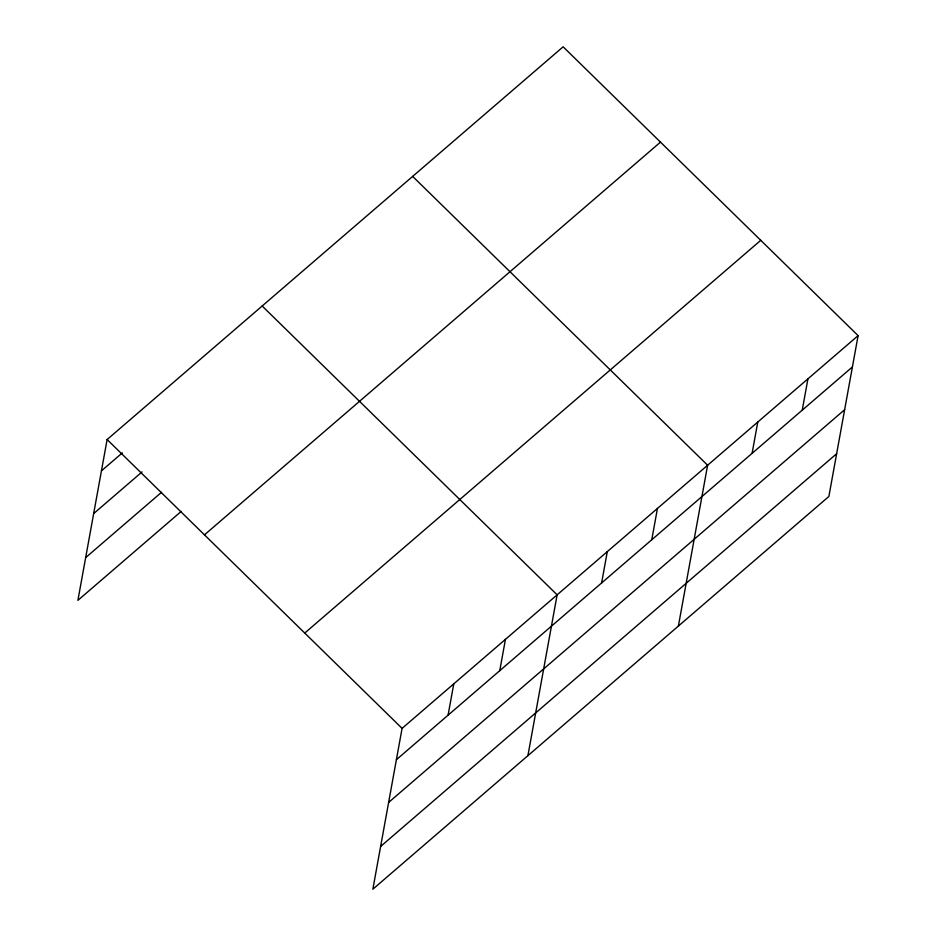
<?xml version="1.0" encoding="UTF-8"?>
<svg xmlns="http://www.w3.org/2000/svg" width="936" height="936" viewBox="0 0 936 936"><rect width="100%" height="100%" fill="white"/><g stroke="black" fill="none" stroke-linecap="round" stroke-linejoin="round"><path stroke-width="1.4" d="M858.101 335.638L402.082 728.372L372.856 889.2L828.875 496.466L858.101 335.638L563.144 46.8L107.125 439.534L77.899 600.362L181.268 511.349M448.075 715.174L453.773 683.865M499.754 670.667L505.452 639.346M527.904 755.668L557.131 594.84L262.174 306.002M601.602 582.964L607.288 551.643M651.76 539.756L657.458 508.435M678.389 626.067L707.616 465.239L412.659 176.401M752.088 453.352L757.774 422.042M802.246 410.155L807.932 378.834M101.439 470.855L122.335 452.86M93.67 513.595L142.05 471.919M85.667 557.622L161.542 492.277M204.469 534.854L660.477 142.12M304.75 633.052L760.757 240.318M396.396 759.693L852.403 366.959M388.627 802.433L844.635 409.699M380.624 846.46L836.632 453.726M107.125 439.534L402.082 728.372"/></g></svg>
